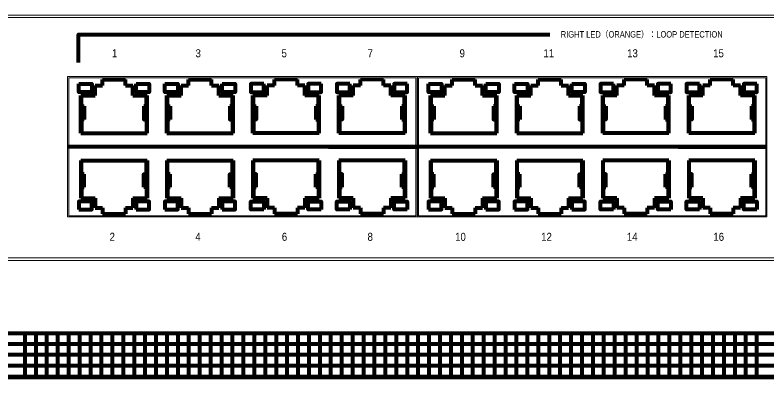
# Model space of a CAD drawing. Units: millimetres on the paper. Extents: x -400 to 400, y -280 to 280.
# Drawn here: x -95.61 to -84.59, y -173.27 to -167.94 of the extents above; entities that cross this region are included whole.
import ezdxf
from ezdxf.enums import TextEntityAlignment as Align

# ---------------------------------------------------------------- set-up
doc = ezdxf.new("R2010")
doc.units = ezdxf.units.MM
doc.linetypes.add('DASHED1', pattern=[1.8, 1.2, -0.6])
for name, color, linetype, lineweight in [('0-1_F-F_', 7, 'Continuous', 20), ('0-5_gaikei', 1, 'Continuous', 80), ('0-6_moji1', 1, 'Continuous', 80)]:
    doc.layers.add(name, color=color, linetype=linetype, lineweight=lineweight)
doc.styles.add('PUDGoDpMt', font='')
doc.styles.get('PUDGoDpMt').set_extended_font_data('PUDGoDpMt')

# ---------------------------------------------------------------- blocks, each defined once
blk = doc.blocks.new('RD281E-')
at = {"layer": '0-6_moji1', "color": 7, "lineweight": 20}
for p, q in [((-24.125, 0), (24.125, 0)), ((-16, -2.17), (16, -2.17))]:
    blk.add_line(p, q, dxfattribs=at)
at = {"layer": '0-6_moji1'}
for p, q in [((-16, -1.33), (16, -1.33)), ((-8.4, -2.17), (-8.4, -1.33)), ((-8.2, -2.17), (-8.2, -1.33)), ((-8, -2.17), (-8, -1.33)), ((-7.8, -2.17), (-7.8, -1.33)), ((-7.6, -2.17), (-7.6, -1.33)), ((-7.4, -2.17), (-7.4, -1.33)), ((-7.2, -2.17), (-7.2, -1.33)), ((-7, -2.17), (-7, -1.33)), ((-6.8, -2.17), (-6.8, -1.33)), ((-6.6, -2.17), (-6.6, -1.33)), ((-6.4, -2.17), (-6.4, -1.33)), ((-6.2, -2.17), (-6.2, -1.33)), ((-6, -2.17), (-6, -1.33)), ((-5.8, -2.17), (-5.8, -1.33)), ((-5.6, -2.17), (-5.6, -1.33)), ((-5.4, -2.17), (-5.4, -1.33)), ((-5.2, -2.17), (-5.2, -1.33)), ((-5, -2.17), (-5, -1.33)), ((-4.8, -2.17), (-4.8, -1.33)), ((-4.6, -2.17), (-4.6, -1.33)), ((-4.4, -2.17), (-4.4, -1.33)), ((-4.2, -2.17), (-4.2, -1.33)), ((-4, -2.17), (-4, -1.33)), ((-3.8, -2.17), (-3.8, -1.33)), ((-3.6, -2.17), (-3.6, -1.33)), ((-3.4, -2.17), (-3.4, -1.33)), ((-3.2, -2.17), (-3.2, -1.33)), ((-3, -2.17), (-3, -1.33)), ((-2.8, -2.17), (-2.8, -1.33)), ((-2.6, -2.17), (-2.6, -1.33)), ((-2.4, -2.17), (-2.4, -1.33)), ((-2.2, -2.17), (-2.2, -1.33)), ((-2, -2.17), (-2, -1.33)), ((-1.8, -2.17), (-1.8, -1.33)), ((-1.6, -2.17), (-1.6, -1.33)), ((-1.4, -2.17), (-1.4, -1.33)), ((-1.2, -2.17), (-1.2, -1.33)), ((-1, -2.17), (-1, -1.33)), ((-0.8, -2.17), (-0.8, -1.33)), ((-0.6, -2.17), (-0.6, -1.33)), ((-0.4, -2.17), (-0.4, -1.33)), ((-0.2, -2.17), (-0.2, -1.33)), ((0, -2.17), (0, -1.33)), ((0.2, -2.17), (0.2, -1.33)), ((0.4, -2.17), (0.4, -1.33)), ((0.6, -2.17), (0.6, -1.33)), ((0.8, -2.17), (0.8, -1.33)), ((1, -2.17), (1, -1.33)), ((1.2, -2.17), (1.2, -1.33)), ((1.4, -2.17), (1.4, -1.33)), ((1.6, -2.17), (1.6, -1.33)), ((1.8, -2.17), (1.8, -1.33)), ((2, -2.17), (2, -1.33)), ((2.2, -2.17), (2.2, -1.33)), ((2.4, -2.17), (2.4, -1.33)), ((2.6, -2.17), (2.6, -1.33)), ((2.8, -2.17), (2.8, -1.33)), ((3, -2.17), (3, -1.33)), ((3.2, -2.17), (3.2, -1.33)), ((3.4, -2.17), (3.4, -1.33)), ((3.6, -2.17), (3.6, -1.33)), ((3.8, -2.17), (3.8, -1.33)), ((4, -2.17), (4, -1.33)), ((4.2, -2.17), (4.2, -1.33)), ((4.4, -2.17), (4.4, -1.33)), ((4.6, -2.17), (4.6, -1.33)), ((4.8, -2.17), (4.8, -1.33)), ((5, -2.17), (5, -1.33)), ((-16.843, -1.525), (16.843, -1.525)), ((-17.167, -1.725), (17.167, -1.725)), ((-17.39, -1.925), (17.39, -1.925)), ((-17.556, -2.125), (17.556, -2.125))]:
    blk.add_line(p, q, dxfattribs=at)
blk = doc.blocks.new('PN262493-')
at = {"layer": '0-5_gaikei', "lineweight": 9}
for p, q in [((-7.622, -1.082), (-1.223, -1.082)), ((-7.622, -2.365), (-7.622, -1.082)), ((-1.223, -1.082), (-1.223, -2.355)), ((-1.223, -2.365), (-1.223, -1.082)), ((-1.218, -1.082), (5.182, -1.082)), ((-1.218, -2.365), (-1.218, -1.082)), ((5.182, -1.082), (5.182, -2.355)), ((5.182, -2.365), (5.182, -1.082)), ((-7.602, -1.102), (-1.243, -1.102)), ((-7.602, -1.102), (-7.602, -2.345)), ((-1.243, -1.102), (-1.243, -2.345)), ((-1.198, -1.102), (5.162, -1.102)), ((-1.198, -1.102), (-1.198, -2.345)), ((5.162, -1.102), (5.162, -2.345)), ((-7.622, -2.365), (-7.622, -3.648)), ((-7.602, -2.345), (-1.242, -2.345)), ((-7.602, -2.345), (-1.243, -2.345)), ((-7.602, -2.385), (-1.242, -2.385)), ((-7.602, -2.385), (-1.243, -2.385)), ((-7.602, -3.628), (-7.602, -2.385)), ((-1.243, -3.628), (-1.243, -2.385)), ((-1.223, -2.365), (-1.223, -3.648)), ((-1.223, -3.648), (-1.223, -2.375)), ((-1.218, -2.365), (-1.218, -3.648)), ((-1.198, -2.345), (5.162, -2.345)), ((-1.198, -2.345), (5.162, -2.345)), ((-1.198, -2.385), (5.162, -2.385)), ((-1.198, -2.385), (5.162, -2.385)), ((-1.198, -3.628), (-1.198, -2.385)), ((5.162, -3.628), (5.162, -2.385)), ((5.182, -2.365), (5.182, -3.648)), ((5.182, -3.648), (5.182, -2.375)), ((-7.622, -3.648), (-1.223, -3.648)), ((-7.602, -3.628), (-1.243, -3.628)), ((-1.218, -3.648), (5.182, -3.648)), ((-1.198, -3.628), (5.162, -3.628))]:
    blk.add_line(p, q, dxfattribs=at)
at = {"layer": '0-5_gaikei'}
for p, q in [((-6.983, -1.135), (-6.563, -1.135)), ((-6.983, -1.245), (-6.983, -1.135)), ((-6.563, -1.245), (-6.563, -1.135)), ((-5.408, -1.135), (-4.988, -1.135)), ((-5.408, -1.245), (-5.408, -1.135)), ((-4.988, -1.245), (-4.988, -1.135)), ((-3.413, -1.135), (-3.833, -1.135)), ((-3.833, -1.245), (-3.833, -1.135)), ((-3.413, -1.245), (-3.413, -1.135)), ((-1.838, -1.135), (-2.258, -1.135)), ((-2.258, -1.245), (-2.258, -1.135)), ((-1.838, -1.245), (-1.838, -1.135)), ((-0.579, -1.135), (-0.159, -1.135)), ((-0.579, -1.245), (-0.579, -1.135)), ((-0.159, -1.245), (-0.159, -1.135)), ((0.996, -1.135), (1.416, -1.135)), ((0.996, -1.245), (0.996, -1.135)), ((1.416, -1.245), (1.416, -1.135)), ((2.991, -1.135), (2.571, -1.135)), ((2.571, -1.245), (2.571, -1.135)), ((2.991, -1.245), (2.991, -1.135)), ((4.566, -1.135), (4.146, -1.135)), ((4.146, -1.245), (4.146, -1.135)), ((4.566, -1.245), (4.566, -1.135)), ((-7.118, -1.245), (-6.983, -1.245)), ((-7.118, -1.425), (-7.118, -1.245)), ((-6.563, -1.245), (-6.428, -1.245)), ((-6.428, -1.425), (-6.428, -1.245)), ((-5.543, -1.245), (-5.408, -1.245)), ((-5.543, -1.425), (-5.543, -1.245)), ((-4.988, -1.245), (-4.853, -1.245)), ((-4.853, -1.425), (-4.853, -1.245)), ((-3.833, -1.245), (-3.968, -1.245)), ((-3.968, -1.425), (-3.968, -1.245)), ((-3.278, -1.245), (-3.413, -1.245)), ((-3.278, -1.425), (-3.278, -1.245)), ((-2.258, -1.245), (-2.393, -1.245)), ((-2.393, -1.425), (-2.393, -1.245)), ((-1.703, -1.245), (-1.838, -1.245)), ((-1.703, -1.425), (-1.703, -1.245)), ((-0.714, -1.245), (-0.579, -1.245)), ((-0.714, -1.425), (-0.714, -1.245)), ((-0.159, -1.245), (-0.024, -1.245)), ((-0.024, -1.425), (-0.024, -1.245)), ((0.861, -1.245), (0.996, -1.245)), ((0.861, -1.425), (0.861, -1.245)), ((1.416, -1.245), (1.551, -1.245)), ((1.551, -1.425), (1.551, -1.245)), ((2.571, -1.245), (2.436, -1.245)), ((2.436, -1.425), (2.436, -1.245)), ((3.126, -1.245), (2.991, -1.245)), ((3.126, -1.425), (3.126, -1.245)), ((4.146, -1.245), (4.011, -1.245)), ((4.011, -1.425), (4.011, -1.245)), ((4.701, -1.245), (4.566, -1.245)), ((4.701, -1.425), (4.701, -1.245)), ((-7.378, -2.115), (-7.378, -1.425)), ((-7.378, -1.425), (-7.118, -1.425)), ((-7.369, -1.625), (-7.369, -1.425)), ((-6.428, -1.425), (-6.168, -1.425)), ((-6.177, -1.625), (-6.177, -1.425)), ((-6.168, -2.115), (-6.168, -1.425)), ((-5.803, -2.115), (-5.803, -1.425)), ((-5.803, -1.425), (-5.543, -1.425)), ((-5.794, -1.625), (-5.794, -1.425)), ((-4.853, -1.425), (-4.593, -1.425)), ((-4.603, -1.625), (-4.603, -1.425)), ((-4.593, -2.115), (-4.593, -1.425)), ((-4.228, -2.115), (-4.228, -1.425)), ((-3.968, -1.425), (-4.228, -1.425)), ((-4.219, -1.625), (-4.219, -1.425)), ((-3.018, -1.425), (-3.278, -1.425)), ((-3.028, -1.625), (-3.028, -1.425)), ((-3.018, -2.115), (-3.018, -1.425)), ((-2.653, -2.115), (-2.653, -1.425)), ((-2.393, -1.425), (-2.653, -1.425)), ((-2.644, -1.625), (-2.644, -1.425)), ((-1.443, -1.425), (-1.703, -1.425)), ((-1.453, -1.625), (-1.453, -1.425)), ((-1.443, -2.115), (-1.443, -1.425)), ((-0.974, -2.115), (-0.974, -1.425)), ((-0.974, -1.425), (-0.714, -1.425)), ((-0.964, -1.625), (-0.964, -1.425)), ((-0.024, -1.425), (0.236, -1.425)), ((0.227, -1.625), (0.227, -1.425)), ((0.236, -2.115), (0.236, -1.425)), ((0.601, -2.115), (0.601, -1.425)), ((0.601, -1.425), (0.861, -1.425)), ((0.61, -1.625), (0.61, -1.425)), ((1.551, -1.425), (1.811, -1.425)), ((1.802, -1.625), (1.802, -1.425)), ((1.811, -2.115), (1.811, -1.425)), ((2.176, -2.115), (2.176, -1.425)), ((2.436, -1.425), (2.176, -1.425)), ((2.185, -1.625), (2.185, -1.425)), ((3.386, -1.425), (3.126, -1.425)), ((3.377, -1.625), (3.377, -1.425)), ((3.386, -2.115), (3.386, -1.425)), ((3.751, -2.115), (3.751, -1.425)), ((4.011, -1.425), (3.751, -1.425)), ((3.76, -1.625), (3.76, -1.425)), ((4.961, -1.425), (4.701, -1.425)), ((4.952, -1.625), (4.952, -1.425)), ((4.961, -2.115), (4.961, -1.425)), ((-7.369, -1.625), (-7.321, -1.625)), ((-7.321, -1.625), (-7.321, -1.865)), ((-6.177, -1.625), (-6.225, -1.625)), ((-5.794, -1.625), (-5.746, -1.625)), ((-5.746, -1.625), (-5.746, -1.865)), ((-4.603, -1.625), (-4.651, -1.625)), ((-4.219, -1.625), (-4.171, -1.625)), ((-3.028, -1.625), (-3.076, -1.625)), ((-3.076, -1.625), (-3.076, -1.865)), ((-2.644, -1.625), (-2.596, -1.625)), ((-1.453, -1.625), (-1.501, -1.625)), ((-1.501, -1.625), (-1.501, -1.865)), ((-0.964, -1.625), (-0.916, -1.625)), ((-0.916, -1.625), (-0.916, -1.865)), ((0.227, -1.625), (0.179, -1.625)), ((0.61, -1.625), (0.658, -1.625)), ((0.658, -1.625), (0.658, -1.865)), ((1.802, -1.625), (1.754, -1.625)), ((2.185, -1.625), (2.233, -1.625)), ((3.377, -1.625), (3.329, -1.625)), ((3.329, -1.625), (3.329, -1.865)), ((3.76, -1.625), (3.808, -1.625)), ((4.952, -1.625), (4.904, -1.625)), ((4.904, -1.625), (4.904, -1.865)), ((-7.369, -1.865), (-7.369, -2.115)), ((-7.321, -1.865), (-7.369, -1.865)), ((-6.177, -1.865), (-6.177, -2.115)), ((-5.794, -1.865), (-5.794, -2.115)), ((-5.746, -1.865), (-5.794, -1.865)), ((-4.603, -1.865), (-4.603, -2.115)), ((-4.219, -1.865), (-4.219, -2.115)), ((-3.076, -1.865), (-3.028, -1.865)), ((-3.028, -1.865), (-3.028, -2.115)), ((-2.644, -1.865), (-2.644, -2.115)), ((-1.501, -1.865), (-1.453, -1.865)), ((-1.453, -1.865), (-1.453, -2.115)), ((-0.964, -1.865), (-0.964, -2.115)), ((-0.916, -1.865), (-0.964, -1.865)), ((0.227, -1.865), (0.227, -2.115)), ((0.61, -1.865), (0.61, -2.115)), ((0.658, -1.865), (0.61, -1.865)), ((1.802, -1.865), (1.802, -2.115)), ((2.185, -1.865), (2.185, -2.115)), ((3.329, -1.865), (3.377, -1.865)), ((3.377, -1.865), (3.377, -2.115)), ((3.76, -1.865), (3.76, -2.115)), ((4.904, -1.865), (4.952, -1.865)), ((4.952, -1.865), (4.952, -2.115)), ((-7.378, -2.115), (-6.168, -2.115)), ((-5.803, -2.115), (-4.593, -2.115)), ((-3.018, -2.115), (-4.228, -2.115)), ((-1.443, -2.115), (-2.653, -2.115)), ((-0.974, -2.115), (0.236, -2.115)), ((0.601, -2.115), (1.811, -2.115)), ((3.386, -2.115), (2.176, -2.115)), ((4.961, -2.115), (3.751, -2.115)), ((-1.222, -2.365), (-7.622, -2.365)), ((-1.222, -2.365), (-7.622, -2.365)), ((-2.845, -2.365), (-1.223, -2.365)), ((-2.845, -2.365), (-1.223, -2.365)), ((5.182, -2.365), (-1.218, -2.365)), ((5.182, -2.365), (-1.218, -2.365)), ((3.56, -2.365), (5.182, -2.365)), ((3.56, -2.365), (5.182, -2.365)), ((-7.378, -2.615), (-7.378, -3.305)), ((-7.378, -2.615), (-6.168, -2.615)), ((-7.369, -2.865), (-7.369, -2.615)), ((-6.177, -2.865), (-6.177, -2.615)), ((-6.168, -2.615), (-6.168, -3.305)), ((-5.803, -2.615), (-5.803, -3.305)), ((-5.803, -2.615), (-4.593, -2.615)), ((-5.794, -2.865), (-5.794, -2.615)), ((-4.603, -2.865), (-4.603, -2.615)), ((-4.593, -2.615), (-4.593, -3.305)), ((-4.228, -2.615), (-4.228, -3.305)), ((-3.018, -2.615), (-4.228, -2.615)), ((-4.219, -2.865), (-4.219, -2.615)), ((-3.028, -2.865), (-3.028, -2.615)), ((-3.018, -2.615), (-3.018, -3.305)), ((-2.653, -2.615), (-2.653, -3.305)), ((-1.443, -2.615), (-2.653, -2.615)), ((-2.644, -2.865), (-2.644, -2.615)), ((-1.453, -2.865), (-1.453, -2.615)), ((-1.443, -2.615), (-1.443, -3.305)), ((-0.974, -2.615), (-0.974, -3.305)), ((-0.974, -2.615), (0.236, -2.615)), ((-0.964, -2.865), (-0.964, -2.615)), ((0.227, -2.865), (0.227, -2.615)), ((0.236, -2.615), (0.236, -3.305)), ((0.601, -2.615), (0.601, -3.305)), ((0.601, -2.615), (1.811, -2.615)), ((0.61, -2.865), (0.61, -2.615)), ((1.802, -2.865), (1.802, -2.615)), ((1.811, -2.615), (1.811, -3.305)), ((2.176, -2.615), (2.176, -3.305)), ((3.386, -2.615), (2.176, -2.615)), ((2.185, -2.865), (2.185, -2.615)), ((3.377, -2.865), (3.377, -2.615)), ((3.386, -2.615), (3.386, -3.305)), ((3.751, -2.615), (3.751, -3.305)), ((4.961, -2.615), (3.751, -2.615)), ((3.76, -2.865), (3.76, -2.615)), ((4.952, -2.865), (4.952, -2.615)), ((4.961, -2.615), (4.961, -3.305)), ((-7.321, -2.865), (-7.369, -2.865)), ((-7.321, -3.105), (-7.321, -2.865)), ((-5.746, -2.865), (-5.794, -2.865)), ((-5.746, -3.105), (-5.746, -2.865)), ((-3.076, -2.865), (-3.028, -2.865)), ((-3.076, -3.105), (-3.076, -2.865)), ((-1.501, -2.865), (-1.453, -2.865)), ((-1.501, -3.105), (-1.501, -2.865)), ((-0.916, -2.865), (-0.964, -2.865)), ((-0.916, -3.105), (-0.916, -2.865)), ((0.658, -2.865), (0.61, -2.865)), ((0.658, -3.105), (0.658, -2.865)), ((3.329, -2.865), (3.377, -2.865)), ((3.329, -3.105), (3.329, -2.865)), ((4.904, -2.865), (4.952, -2.865)), ((4.904, -3.105), (4.904, -2.865)), ((-7.369, -3.105), (-7.321, -3.105)), ((-7.369, -3.105), (-7.369, -3.305)), ((-6.177, -3.105), (-6.225, -3.105)), ((-6.177, -3.105), (-6.177, -3.305)), ((-5.794, -3.105), (-5.746, -3.105)), ((-5.794, -3.105), (-5.794, -3.305)), ((-4.603, -3.105), (-4.651, -3.105)), ((-4.603, -3.105), (-4.603, -3.305)), ((-4.219, -3.105), (-4.219, -3.305)), ((-4.219, -3.105), (-4.171, -3.105)), ((-3.028, -3.105), (-3.076, -3.105)), ((-3.028, -3.105), (-3.028, -3.305)), ((-2.644, -3.105), (-2.644, -3.305)), ((-2.644, -3.105), (-2.596, -3.105)), ((-1.453, -3.105), (-1.501, -3.105)), ((-1.453, -3.105), (-1.453, -3.305)), ((-0.964, -3.105), (-0.916, -3.105)), ((-0.964, -3.105), (-0.964, -3.305)), ((0.227, -3.105), (0.179, -3.105)), ((0.227, -3.105), (0.227, -3.305)), ((0.61, -3.105), (0.658, -3.105)), ((0.61, -3.105), (0.61, -3.305)), ((1.802, -3.105), (1.754, -3.105)), ((1.802, -3.105), (1.802, -3.305)), ((2.185, -3.105), (2.185, -3.305)), ((2.185, -3.105), (2.233, -3.105)), ((3.377, -3.105), (3.329, -3.105)), ((3.377, -3.105), (3.377, -3.305)), ((3.76, -3.105), (3.76, -3.305)), ((3.76, -3.105), (3.808, -3.105)), ((4.952, -3.105), (4.904, -3.105)), ((4.952, -3.105), (4.952, -3.305)), ((-7.378, -3.305), (-7.118, -3.305)), ((-7.118, -3.305), (-7.118, -3.485)), ((-6.428, -3.305), (-6.168, -3.305)), ((-6.428, -3.305), (-6.428, -3.485)), ((-5.803, -3.305), (-5.543, -3.305)), ((-5.543, -3.305), (-5.543, -3.485)), ((-4.853, -3.305), (-4.593, -3.305)), ((-4.853, -3.305), (-4.853, -3.485)), ((-3.968, -3.305), (-4.228, -3.305)), ((-3.968, -3.305), (-3.968, -3.485)), ((-3.278, -3.305), (-3.278, -3.485)), ((-3.018, -3.305), (-3.278, -3.305)), ((-2.393, -3.305), (-2.653, -3.305)), ((-2.393, -3.305), (-2.393, -3.485)), ((-1.703, -3.305), (-1.703, -3.485)), ((-1.443, -3.305), (-1.703, -3.305)), ((-0.974, -3.305), (-0.714, -3.305)), ((-0.714, -3.305), (-0.714, -3.485)), ((-0.024, -3.305), (0.236, -3.305)), ((-0.024, -3.305), (-0.024, -3.485)), ((0.601, -3.305), (0.861, -3.305)), ((0.861, -3.305), (0.861, -3.485)), ((1.551, -3.305), (1.811, -3.305)), ((1.551, -3.305), (1.551, -3.485)), ((2.436, -3.305), (2.176, -3.305)), ((2.436, -3.305), (2.436, -3.485)), ((3.126, -3.305), (3.126, -3.485)), ((3.386, -3.305), (3.126, -3.305)), ((4.011, -3.305), (3.751, -3.305)), ((4.011, -3.305), (4.011, -3.485)), ((4.701, -3.305), (4.701, -3.485)), ((4.961, -3.305), (4.701, -3.305)), ((-7.118, -3.485), (-6.983, -3.485)), ((-6.983, -3.485), (-6.983, -3.595)), ((-6.563, -3.485), (-6.563, -3.595)), ((-6.563, -3.485), (-6.428, -3.485)), ((-5.543, -3.485), (-5.408, -3.485)), ((-5.408, -3.485), (-5.408, -3.595)), ((-4.988, -3.485), (-4.988, -3.595)), ((-4.988, -3.485), (-4.853, -3.485)), ((-3.833, -3.485), (-3.968, -3.485)), ((-3.833, -3.485), (-3.833, -3.595)), ((-3.278, -3.485), (-3.413, -3.485)), ((-3.413, -3.485), (-3.413, -3.595)), ((-2.258, -3.485), (-2.393, -3.485)), ((-2.258, -3.485), (-2.258, -3.595)), ((-1.703, -3.485), (-1.838, -3.485)), ((-1.838, -3.485), (-1.838, -3.595)), ((-0.714, -3.485), (-0.579, -3.485)), ((-0.579, -3.485), (-0.579, -3.595)), ((-0.159, -3.485), (-0.159, -3.595)), ((-0.159, -3.485), (-0.024, -3.485)), ((0.861, -3.485), (0.996, -3.485)), ((0.996, -3.485), (0.996, -3.595)), ((1.416, -3.485), (1.416, -3.595)), ((1.416, -3.485), (1.551, -3.485)), ((2.571, -3.485), (2.436, -3.485)), ((2.571, -3.485), (2.571, -3.595)), ((3.126, -3.485), (2.991, -3.485)), ((2.991, -3.485), (2.991, -3.595)), ((4.146, -3.485), (4.011, -3.485)), ((4.146, -3.485), (4.146, -3.595)), ((4.701, -3.485), (4.566, -3.485)), ((4.566, -3.485), (4.566, -3.595)), ((-6.983, -3.595), (-6.563, -3.595)), ((-5.408, -3.595), (-4.988, -3.595)), ((-3.413, -3.595), (-3.833, -3.595)), ((-1.838, -3.595), (-2.258, -3.595)), ((-0.579, -3.595), (-0.159, -3.595)), ((0.996, -3.595), (1.416, -3.595)), ((2.991, -3.595), (2.571, -3.595)), ((4.566, -3.595), (4.146, -3.595))]:
    blk.add_line(p, q, dxfattribs=at)
at = {"layer": '0-5_gaikei', "color": 7, "lineweight": 20}
blk.add_lwpolyline([(-22, 0), (22, 0), (22, -4.4), (-22, -4.4)], close=True, dxfattribs=at)
at = {"layer": '0-5_gaikei'}
for points in [[(-7.425, -0.823), (-7.425, -0.308), (1.21, -0.308)], [(-6.225, -1.625), (-6.225, -1.865), (-6.177, -1.865)], [(-4.651, -1.625), (-4.651, -1.865), (-4.603, -1.865)], [(-4.171, -1.625), (-4.171, -1.865), (-4.219, -1.865)], [(-2.596, -1.625), (-2.596, -1.865), (-2.644, -1.865)], [(0.179, -1.625), (0.179, -1.865), (0.227, -1.865)], [(1.754, -1.625), (1.754, -1.865), (1.802, -1.865)], [(2.233, -1.625), (2.233, -1.865), (2.185, -1.865)], [(3.808, -1.625), (3.808, -1.865), (3.76, -1.865)], [(-6.225, -3.105), (-6.225, -2.865), (-6.177, -2.865)], [(-4.651, -3.105), (-4.651, -2.865), (-4.603, -2.865)], [(-4.171, -3.105), (-4.171, -2.865), (-4.219, -2.865)], [(-2.596, -3.105), (-2.596, -2.865), (-2.644, -2.865)], [(0.179, -3.105), (0.179, -2.865), (0.227, -2.865)], [(1.754, -3.105), (1.754, -2.865), (1.802, -2.865)], [(2.233, -3.105), (2.233, -2.865), (2.185, -2.865)], [(3.808, -3.105), (3.808, -2.865), (3.76, -2.865)]]:
    blk.add_lwpolyline(points, dxfattribs=at)
for points in [[(-7.418, -1.215), (-7.178, -1.215), (-7.178, -1.365), (-7.418, -1.365)], [(-6.368, -1.215), (-6.128, -1.215), (-6.128, -1.365), (-6.368, -1.365)], [(-5.843, -1.215), (-5.603, -1.215), (-5.603, -1.365), (-5.843, -1.365)], [(-4.793, -1.215), (-4.553, -1.215), (-4.553, -1.365), (-4.793, -1.365)], [(-4.028, -1.215), (-4.268, -1.215), (-4.268, -1.365), (-4.028, -1.365)], [(-2.978, -1.215), (-3.218, -1.215), (-3.218, -1.365), (-2.978, -1.365)], [(-2.453, -1.215), (-2.693, -1.215), (-2.693, -1.365), (-2.453, -1.365)], [(-1.403, -1.215), (-1.643, -1.215), (-1.643, -1.365), (-1.403, -1.365)], [(-1.014, -1.215), (-0.774, -1.215), (-0.774, -1.365), (-1.014, -1.365)], [(0.036, -1.215), (0.276, -1.215), (0.276, -1.365), (0.036, -1.365)], [(0.561, -1.215), (0.801, -1.215), (0.801, -1.365), (0.561, -1.365)], [(1.611, -1.215), (1.851, -1.215), (1.851, -1.365), (1.611, -1.365)], [(2.376, -1.215), (2.136, -1.215), (2.136, -1.365), (2.376, -1.365)], [(3.426, -1.215), (3.186, -1.215), (3.186, -1.365), (3.426, -1.365)], [(3.951, -1.215), (3.711, -1.215), (3.711, -1.365), (3.951, -1.365)], [(5.001, -1.215), (4.761, -1.215), (4.761, -1.365), (5.001, -1.365)], [(-7.418, -3.515), (-7.178, -3.515), (-7.178, -3.365), (-7.418, -3.365)], [(-6.368, -3.515), (-6.128, -3.515), (-6.128, -3.365), (-6.368, -3.365)], [(-5.843, -3.515), (-5.603, -3.515), (-5.603, -3.365), (-5.843, -3.365)], [(-4.793, -3.515), (-4.553, -3.515), (-4.553, -3.365), (-4.793, -3.365)], [(-4.028, -3.515), (-4.268, -3.515), (-4.268, -3.365), (-4.028, -3.365)], [(-2.978, -3.515), (-3.218, -3.515), (-3.218, -3.365), (-2.978, -3.365)], [(-2.453, -3.515), (-2.693, -3.515), (-2.693, -3.365), (-2.453, -3.365)], [(-1.403, -3.515), (-1.643, -3.515), (-1.643, -3.365), (-1.403, -3.365)], [(-1.014, -3.515), (-0.774, -3.515), (-0.774, -3.365), (-1.014, -3.365)], [(0.036, -3.515), (0.276, -3.515), (0.276, -3.365), (0.036, -3.365)], [(0.561, -3.515), (0.801, -3.515), (0.801, -3.365), (0.561, -3.365)], [(1.611, -3.515), (1.851, -3.515), (1.851, -3.365), (1.611, -3.365)], [(2.376, -3.515), (2.136, -3.515), (2.136, -3.365), (2.376, -3.365)], [(3.426, -3.515), (3.186, -3.515), (3.186, -3.365), (3.426, -3.365)], [(3.951, -3.515), (3.711, -3.515), (3.711, -3.365), (3.951, -3.365)], [(5.001, -3.515), (4.761, -3.515), (4.761, -3.365), (5.001, -3.365)]]:
    blk.add_lwpolyline(points, close=True, dxfattribs=at)
at = {"layer": '0-5_gaikei', "style": 'PUDGoDpMt'}
for s, height, width, p in [('RIGHT LED（ORANGE）：LOOP DETECTION', 0.1173, 0.85, (1.408, -0.402)), ('1', 0.147, 0.9, (-6.811, -0.772)), ('3', 0.147, 0.9, (-5.28, -0.772)), ('5', 0.147, 0.9, (-3.705, -0.772)), ('7', 0.147, 0.9, (-2.13, -0.772)), ('9', 0.147, 0.9, (-0.445, -0.772)), ('11', 0.1466, 0.9, (1.091, -0.772)), ('13', 0.1466, 0.9, (2.624, -0.772)), ('15', 0.1466, 0.9, (4.199, -0.772)), ('2', 0.147, 0.9, (-6.854, -4.131)), ('4', 0.147, 0.9, (-5.284, -4.131)), ('6', 0.147, 0.9, (-3.7, -4.131)), ('8', 0.147, 0.9, (-2.13, -4.131)), ('10', 0.1466, 0.9, (-0.526, -4.131)), ('12', 0.1466, 0.9, (1.049, -4.131)), ('14', 0.1466, 0.9, (2.619, -4.131)), ('16', 0.1466, 0.9, (4.203, -4.131))]:
    blk.add_text(s, height=height, dxfattribs=dict(at, width=width)).set_placement(p, align=Align.BOTTOM_LEFT)
blk = doc.blocks.new('1U-')
at = {"layer": '0-6_moji1', "color": 7, "lineweight": 20}
for p, q in [((23.9, 0), (-23.9, 0)), ((-23.9, -4.4), (23.9, -4.4))]:
    blk.add_line(p, q, dxfattribs=at)
blk = doc.blocks.new('PP-1U-2')
at = {"layer": '0-5_gaikei'}
blk.add_blockref('1U-', (0, 0), dxfattribs=at)

msp = doc.modelspace()

# ---------------------------------------------------------------- linework, layer by layer
at = {"layer": '0-1_F-F_', "linetype": 'DASHED1'}
for p, q in [((-106.819, -167.98), (-70.659, -167.98)), ((-106.819, -171.536), (-70.659, -171.536))]:
    msp.add_line(p, q, dxfattribs=at)

# ---------------------------------------------------------------- block references
at = {"layer": '0-6_moji1', "xscale": 0.8, "yscale": 0.8}
for name, p in [('PP-1U-2', (-88.739, -164.424)), ('1U-', (-88.739, -167.98)), ('PN262493-', (-88.739, -167.98)), ('RD281E-', (-88.739, -171.536))]:
    msp.add_blockref(name, p, dxfattribs=at)

doc.saveas('drawing.dxf')
